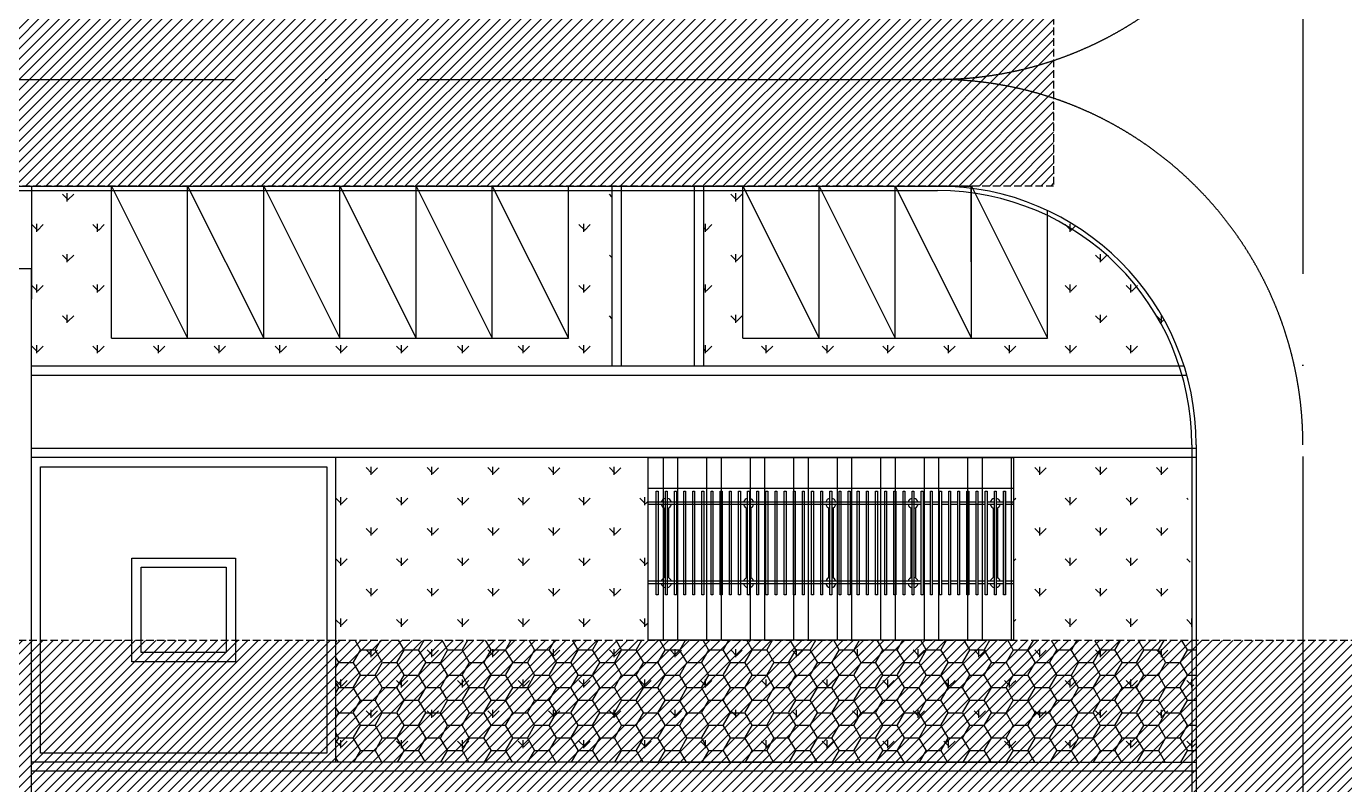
# Model space of a CAD drawing. Header units: millimetres. Extents: x 36720183 to 38160956, y 58934012 to 60388477.
# Drawn here: x 37480846 to 37524127, y 59388587 to 59413485 of the extents above; entities that cross this region are included whole.
import ezdxf

# ---------------------------------------------------------------- set-up
doc = ezdxf.new("R2010")
doc.units = ezdxf.units.MM
doc.header["$LTSCALE"] = 1000
doc.header["$MEASUREMENT"] = 0
doc.linetypes.add('ACAD_ISO04W100', pattern=[30, 24, -3, 0, -3])
doc.linetypes.add('DASH', pattern=[0.35, 0.25, -0.1])
for name, color, linetype in [('@ 绿化', 8, 'Continuous'), ('@YL', 2, 'Continuous'), ('@YL-铺装', 6, 'Continuous'), ('@园建', 1, 'Continuous'), ('@扑救面填充', 8, 'Continuous'), ('@植草板', 8, 'Continuous'), ('DL_道路中线_支路网_', 4, 'ACAD_ISO04W100'), ('DL_道路红线_支路网_', 1, 'Continuous'), ('DOTE', 1, 'Continuous'), ('扑救面', 2, 'Continuous'), ('车位', 40, 'Continuous')]:
    doc.layers.add(name, color=color, linetype=linetype)
pattern_1 = [(90, (0, 1000.3), (-997.795475, 997.795475), [264.58066, -1731.01015]), (45, (0, 1000.3), (-997.796155, 997.796155), [264.58066, -1146.51615]), (135, (0, 1000.3), (-997.796155, -997.796155), [264.58066, -1146.51615])]
pattern_2 = [(45, (0, 0), (-168.3798023, 168.3798023), [])]
pattern_3 = [(90, (0, 0), (-997.795475, 997.795475), [264.58066, -1731.01015]), (45, (0, 0), (-997.796155, 997.796155), [264.58066, -1146.51615]), (135, (0, 0), (-997.796155, -997.796155), [264.58066, -1146.51615])]
pattern_4 = [(0, (0, 1000.3), (714.375, 412.4445), [476.25, -952.5]), (120, (0, 1000.3), (-714.3749147, 412.4446478), [476.25, -952.5]), (60, (0, 1000.3), (8.53e-05, 824.8891478), [-952.5, 476.25])]

# ---------------------------------------------------------------- blocks, each defined once
blk = doc.blocks.new('车位')
at = {"layer": '车位'}
for p, q in [((2126015, 462726), (2126015, 465226)), ((2131015, 465226), (2126015, 465226)), ((2131015, 462726), (2131015, 465226)), ((2131015, 462726), (2126015, 462726))]:
    blk.add_line(p, q, dxfattribs=at)
blk.add_lwpolyline([(2126015, 462726), (2131015, 465226)], dxfattribs=at)
blk = doc.blocks.new('hj')
at = {"layer": '@YL-铺装', "color": 2, "ltscale": 0.5}
for points in [[(3840, 2600), (-5130, 2600)], [(-5130, 2520), (-5130, 2600)], [(4140, 2600), (3900, 2600)], [(4440, 2600), (4200, 2600)], [(4740, 2600), (4500, 2600)], [(5040, 2600), (4800, 2600)], [(5340, 2600), (5100, 2600)], [(5640, 2600), (5400, 2600)], [(5940, 2600), (5700, 2600)], [(6240, 2600), (6000, 2600)], [(6540, 2600), (6300, 2600)], [(6870, 2600), (6600, 2600)], [(3840, 2520), (-5130, 2520)], [(4140, 2520), (3900, 2520)], [(4440, 2520), (4200, 2520)], [(4740, 2520), (4500, 2520)], [(5040, 2520), (4800, 2520)], [(5340, 2520), (5100, 2520)], [(5940, 2520), (5400, 2520)], [(6240, 2520), (6000, 2520)], [(6540, 2520), (6300, 2520)], [(6870, 2520), (6600, 2520)], [(3840, 0), (-5130, 0)], [(3840, -80), (-5130, -80)], [(4140, 0), (3900, 0)], [(4140, -80), (3900, -80)], [(4440, 0), (4200, 0)], [(4440, -80), (4200, -80)], [(4740, 0), (4500, 0)], [(4740, -80), (4500, -80)], [(5040, 0), (4800, 0)], [(5040, -80), (4800, -80)], [(5340, 0), (5100, 0)], [(5340, -80), (5100, -80)], [(5640, 0), (5400, 0)], [(5640, -80), (5400, -80)], [(5940, 0), (5700, 0)], [(5940, -80), (5700, -80)], [(6240, 0), (6000, 0)], [(6240, -80), (6000, -80)], [(6540, 0), (6300, 0)], [(6540, -80), (6300, -80)], [(6870, 0), (6600, 0)], [(6870, -80), (6600, -80)]]:
    blk.add_lwpolyline(points, dxfattribs=at)
at = {"layer": '@YL-铺装', "color": 8, "ltscale": 0.5}
for points in [[(-4860, 2960), (-4800, 2960), (-4800, -440), (-4860, -440), (-4860, 2960)], [(-4560, 2960), (-4500, 2960), (-4500, -440), (-4560, -440), (-4560, 2960)], [(-4260, 2960), (-4200, 2960), (-4200, -440), (-4260, -440), (-4260, 2960)], [(-4260, 2960), (-4200, 2960), (-4200, -440), (-4260, -440), (-4260, 2960)], [(-3960, 2960), (-3900, 2960), (-3900, -440), (-3960, -440), (-3960, 2960)], [(-3660, 2960), (-3600, 2960), (-3600, -440), (-3660, -440), (-3660, 2960)], [(-3660, 2960), (-3600, 2960), (-3600, -440), (-3660, -440), (-3660, 2960)], [(-3360, 2960), (-3300, 2960), (-3300, -440), (-3360, -440), (-3360, 2960)], [(-3060, 2960), (-3000, 2960), (-3000, -440), (-3060, -440), (-3060, 2960)], [(-3060, 2960), (-3000, 2960), (-3000, -440), (-3060, -440), (-3060, 2960)], [(-2760, 2960), (-2700, 2960), (-2700, -440), (-2760, -440), (-2760, 2960)], [(-2460, 2960), (-2400, 2960), (-2400, -440), (-2460, -440), (-2460, 2960)], [(-2160, 2960), (-2100, 2960), (-2100, -440), (-2160, -440), (-2160, 2960)], [(-1860, 2960), (-1800, 2960), (-1800, -440), (-1860, -440), (-1860, 2960)], [(-1860, 2960), (-1800, 2960), (-1800, -440), (-1860, -440), (-1860, 2960)], [(-1560, 2960), (-1500, 2960), (-1500, -440), (-1560, -440), (-1560, 2960)], [(-1260, 2960), (-1200, 2960), (-1200, -440), (-1260, -440), (-1260, 2960)], [(-1260, 2960), (-1200, 2960), (-1200, -440), (-1260, -440), (-1260, 2960)], [(-960, 2960), (-900, 2960), (-900, -440), (-960, -440), (-960, 2960)], [(-660, 2960), (-600, 2960), (-600, -440), (-660, -440), (-660, 2960)], [(-660, 2960), (-600, 2960), (-600, -440), (-660, -440), (-660, 2960)], [(-360, 2960), (-300, 2960), (-300, -440), (-360, -440), (-360, 2960)], [(-60, 2960), (0, 2960), (0, -440), (-60, -440), (-60, 2960)], [(240, 2960), (300, 2960), (300, -440), (240, -440), (240, 2960)], [(540, 2960), (600, 2960), (600, -440), (540, -440), (540, 2960)], [(540, 2960), (600, 2960), (600, -440), (540, -440), (540, 2960)], [(840, 2960), (900, 2960), (900, -440), (840, -440), (840, 2960)], [(1140, 2960), (1200, 2960), (1200, -440), (1140, -440), (1140, 2960)], [(1140, 2960), (1200, 2960), (1200, -440), (1140, -440), (1140, 2960)], [(1440, 2960), (1500, 2960), (1500, -440), (1440, -440), (1440, 2960)], [(1740, 2960), (1800, 2960), (1800, -440), (1740, -440), (1740, 2960)], [(1740, 2960), (1800, 2960), (1800, -440), (1740, -440), (1740, 2960)], [(2040, 2960), (2100, 2960), (2100, -440), (2040, -440), (2040, 2960)], [(2340, 2960), (2400, 2960), (2400, -440), (2340, -440), (2340, 2960)], [(2640, 2960), (2700, 2960), (2700, -440), (2640, -440), (2640, 2960)], [(2940, 2960), (3000, 2960), (3000, -440), (2940, -440), (2940, 2960)], [(2940, 2960), (3000, 2960), (3000, -440), (2940, -440), (2940, 2960)], [(3240, 2960), (3300, 2960), (3300, -440), (3240, -440), (3240, 2960)], [(3540, 2960), (3600, 2960), (3600, -440), (3540, -440), (3540, 2960)], [(3540, 2960), (3600, 2960), (3600, -440), (3540, -440), (3540, 2960)], [(3840, 2960), (3900, 2960), (3900, -440), (3840, -440), (3840, 2960)], [(4140, 2960), (4200, 2960), (4200, -440), (4140, -440), (4140, 2960)], [(4140, 2960), (4200, 2960), (4200, -440), (4140, -440), (4140, 2960)], [(4440, 2960), (4500, 2960), (4500, -440), (4440, -440), (4440, 2960)], [(4740, 2960), (4800, 2960), (4800, -440), (4740, -440), (4740, 2960)], [(5040, 2960), (5100, 2960), (5100, -440), (5040, -440), (5040, 2960)], [(5340, 2960), (5400, 2960), (5400, -440), (5340, -440), (5340, 2960)], [(5340, 2960), (5400, 2960), (5400, -440), (5340, -440), (5340, 2960)], [(5640, 2960), (5700, 2960), (5700, -440), (5640, -440), (5640, 2960)], [(5940, 2960), (6000, 2960), (6000, -440), (5940, -440), (5940, 2960)], [(5940, 2960), (6000, 2960), (6000, -440), (5940, -440), (5940, 2960)], [(6240, 2960), (6300, 2960), (6300, -440), (6240, -440), (6240, 2960)], [(6240, 2960), (6300, 2960), (6300, -440), (6240, -440), (6240, 2960)], [(6540, 2960), (6600, 2960), (6600, -440), (6540, -440), (6540, 2960)]]:
    blk.add_lwpolyline(points, dxfattribs=at)
at = {"layer": '@YL-铺装', "color": 3, "ltscale": 0.5}
for points in [[(-4605, 2407), (-4605, 113)], [(-4455, 2407), (-4455, 113)], [(-1905, 2407), (-1905, 113)], [(-1755, 2407), (-1755, 113)], [(795, 2407), (795, 113)], [(945, 2407), (945, 113)], [(3495, 2407), (3495, 113)], [(3645, 2407), (3645, 113)], [(6195, 2407), (6195, 113)], [(6345, 2407), (6345, 113)]]:
    blk.add_lwpolyline(points, dxfattribs=at)
at = {"layer": '@YL-铺装', "color": 6, "ltscale": 0.5}
for points in [[(-5130, -80), (-5130, 0)], [(6870, 0), (6870, -80)]]:
    blk.add_lwpolyline(points, dxfattribs=at)
at = {"layer": '@YL-铺装', "color": 3, "ltscale": 0.5}
for centre, start, end in [((-4530, 2560), 100.1642, 166.391), ((-4530, 2560), 13.609, 79.8358), ((-1830, 2560), 100.1642, 166.391), ((-1830, 2560), 13.609, 79.8358), ((870, 2560), 100.1642, 166.391), ((870, 2560), 13.609, 79.8358), ((3570, 2560), 100.1642, 166.391), ((3570, 2560), 13.609, 79.8358), ((6270, 2560), 100.1642, 166.391), ((6270, 2560), 13.609, 79.8358), ((-4530, 2560), 193.609, 259.8358), ((-4530, 2560), 280.1642, 346.391), ((-1830, 2560), 193.609, 259.8358), ((-1830, 2560), 280.1642, 346.391), ((870, 2560), 193.609, 259.8358), ((870, 2560), 280.1642, 346.391), ((3570, 2560), 193.609, 259.8358), ((3570, 2560), 280.1642, 346.391), ((6270, 2560), 193.609, 259.8358), ((6270, 2560), 280.1642, 346.391), ((-4530, -40), 100.1642, 166.391), ((-4530, -40), 13.609, 79.8358), ((-1830, -40), 100.1642, 166.391), ((-1830, -40), 13.609, 79.8358), ((870, -40), 100.1642, 166.391), ((870, -40), 13.609, 79.8358), ((3570, -40), 100.1642, 166.391), ((3570, -40), 13.609, 79.8358), ((6270, -40), 100.1642, 166.391), ((6270, -40), 13.609, 79.8358), ((-4530, -40), 193.609, 259.8358), ((-4530, -40), 280.1642, 346.391), ((-1830, -40), 193.609, 259.8358), ((-1830, -40), 280.1642, 346.391), ((870, -40), 193.609, 259.8358), ((870, -40), 280.1642, 346.391), ((3570, -40), 193.609, 259.8358), ((3570, -40), 280.1642, 346.391), ((6270, -40), 193.609, 259.8358), ((6270, -40), 280.1642, 346.391)]:
    blk.add_arc(centre, 170, start, end, dxfattribs=at)
at = {"layer": 'DOTE', "color": 8, "linetype": 'ByBlock'}
for points in [[(6540, -440), (6540, 2960)], [(6600, -440), (6600, 2960)]]:
    blk.add_lwpolyline(points, dxfattribs=at)
at = {"layer": 'DOTE', "color": 1}
blk.add_lwpolyline([(6870, 2520), (6870, 2600)], dxfattribs=at)

msp = doc.modelspace()

# ---------------------------------------------------------------- hatches: boundary and pattern name
at = {"layer": '@ 绿化', "linetype": 'Continuous'}
h = msp.add_hatch(dxfattribs=at)
h.set_pattern_fill('GRASS', color=256, scale=500, style=0)
h.set_pattern_definition(pattern_3)
h.paths.add_polyline_path([(37481010, 59408243), (37481010, 59406243), (37481010, 59402324), (37500072, 59402324), (37500072, 59408243), (37498640, 59408243), (37498640, 59403243), (37483640, 59403243), (37483640, 59408243)])
h = msp.add_hatch(dxfattribs=at)
h.set_pattern_fill('GRASS', color=256, scale=500, style=0)
h.set_pattern_definition(pattern_3)
edge = h.paths.add_edge_path()
edge.add_line((37503072, 59408243), (37504371, 59408243))
edge.add_line((37504371, 59408243), (37504371, 59403243))
edge.add_line((37504371, 59403243), (37514371, 59403243))
edge.add_line((37514371, 59403243), (37514371, 59407436))
edge.add_arc((37510590, 59399596), 8704, 18.2647, 64.2566, ccw=False)
edge.add_line((37518856, 59402324), (37503072, 59402324))
edge.add_line((37503072, 59402324), (37503072, 59408243))
h = msp.add_hatch(dxfattribs=at)
h.set_pattern_fill('GRASS', color=256, scale=500, style=0)
h.set_pattern_definition(pattern_1)
h.paths.add_polyline_path([(37491010, 59399324), (37501257, 59399324), (37501257, 59389324), (37491010, 59389324)])
h = msp.add_hatch(dxfattribs=at)
h.set_pattern_fill('GRASS', color=256, scale=500, style=0)
h.set_pattern_definition(pattern_1)
h.paths.add_polyline_path([(37513257, 59399024), (37518957, 59399024), (37519257, 59389024), (37513257, 59389024)])
h = msp.add_hatch(dxfattribs=at)
h.set_pattern_fill('GRASS', color=256, scale=500, style=0)
h.set_pattern_definition(pattern_1)
h.paths.add_polyline_path([(37501257, 59393326), (37513257, 59393326), (37513257, 59389324), (37501257, 59389324)])
at = {"layer": '@YL'}
h = msp.add_hatch(dxfattribs=at)
h.set_pattern_fill('ANSI32', color=8, scale=300, angle=45)
h.set_pattern_definition([(90, (-1500, 1000.3), (-1428.75, 2e-13), []), (90, (-1023.7, 1476.6), (-1428.75, 2e-13), [])])
h.paths.add_polyline_path([(37501257, 59399324), (37513257, 59399324), (37513257, 59393326), (37501257, 59393326)])
at = {"layer": '@扑救面填充'}
h = msp.add_hatch(dxfattribs=at)
h.set_pattern_fill('ANSI31', color=256, scale=150)
h.set_pattern_definition(pattern_2)
h.paths.add_polyline_path([(37514572, 59408242), (37453972, 59408242), (37453972, 59416243), (37514572, 59416243)])
h = msp.add_hatch(dxfattribs=at)
h.set_pattern_fill('ANSI31', color=256, scale=150)
h.set_pattern_definition(pattern_2)
h.paths.add_polyline_path([(37411630, 59341997), (37456181, 59341997), (37456181, 59385324), (37601587, 59385324), (37601584, 59393323), (37448181, 59393325), (37448181, 59349997), (37411630, 59349997)])
at = {"layer": '@植草板'}
h = msp.add_hatch(dxfattribs=at)
h.set_pattern_fill('HONEY', color=8, scale=300)
h.set_pattern_definition(pattern_4)
h.paths.add_polyline_path([(37491010, 59393326), (37501257, 59393326), (37501257, 59389324), (37491010, 59389324)])
h = msp.add_hatch(dxfattribs=at)
h.set_pattern_fill('HONEY', color=8, scale=300)
h.set_pattern_definition(pattern_4)
h.paths.add_polyline_path([(37501257, 59393326), (37513257, 59393326), (37513257, 59389324), (37501257, 59389324)])
h = msp.add_hatch(dxfattribs=at)
h.set_pattern_fill('HONEY', color=8, scale=300)
h.set_pattern_definition(pattern_4)
h.paths.add_polyline_path([(37513257, 59393325), (37519257, 59393325), (37519257, 59389324), (37513257, 59389324)])

# ---------------------------------------------------------------- linework, layer by layer
at = {"layer": '@YL'}
for points in [[(37481010, 59408243), (37481010, 59404524)], [(37500072, 59408243), (37500072, 59402324)], [(37503072, 59408243), (37503072, 59402324)], [(37518856, 59402324), (37481010, 59402324)], [(37505757, 59402324), (37481010, 59402324)], [(37519257, 59399324), (37481010, 59399324)], [(37481010, 59389324), (37481010, 59399324)], [(37491010, 59389324), (37491010, 59399324)], [(37501257, 59398324), (37513257, 59398324)], [(37513257, 59389324), (37481010, 59389324)], [(37505757, 59389324), (37481010, 59389324)], [(37501257, 59389324), (37519257, 59389324)]]:
    msp.add_lwpolyline(points, dxfattribs=at)
at = {"layer": '@YL', "color": 8}
for points in [[(37500372, 59408243), (37500372, 59402324)], [(37502772, 59408243), (37502772, 59402324)], [(37518945, 59402024), (37481010, 59402024)], [(37519257, 59399624), (37481010, 59399624)], [(37519257, 59389024), (37481010, 59389024)]]:
    msp.add_lwpolyline(points, dxfattribs=at)
at = {"layer": '@YL'}
for points in [[(37468010, 59405525), (37468010, 59383125), (37481010, 59383125), (37481010, 59405525)], [(37501257, 59399324), (37513257, 59399324), (37513257, 59393326), (37501257, 59393326)]]:
    msp.add_lwpolyline(points, close=True, dxfattribs=at)
at = {"layer": '@YL', "color": 8}
for points in [[(37481310, 59399024), (37490710, 59399024), (37490710, 59389624), (37481310, 59389624)], [(37484310, 59396024), (37487710, 59396024), (37487710, 59392624), (37484310, 59392624)], [(37484610, 59395724), (37487410, 59395724), (37487410, 59392924), (37484610, 59392924)]]:
    msp.add_lwpolyline(points, close=True, dxfattribs=at)
at = {"layer": 'DL_道路中线_支路网_', "color": 8}
for p, q in [((37522757, 59459357), (37522760, 59332946, 0)), ((37463681, 59411743, 0), (37510757, 59411743, 0))]:
    msp.add_line(p, q, dxfattribs=at)
for centre, start, end in [((37510757, 59423743, 0), 269.9993, 0), ((37510757, 59399743, 0), 0, 89.9998)]:
    msp.add_arc(centre, 12000, start, end, dxfattribs=at)
at = {"layer": 'DL_道路红线_支路网_', "color": 4}
for p, q in [((37463681, 59408243), (37510757, 59408242)), ((37463681, 59408243), (37510757, 59408242)), ((37519257, 59399743), (37519257, 59333216))]:
    msp.add_line(p, q, dxfattribs=at)
at = {"layer": 'DL_道路红线_支路网_', "color": 8}
for p, q in [((37463681, 59408093), (37510757, 59408093)), ((37519107, 59399743), (37519107, 59333216))]:
    msp.add_line(p, q, dxfattribs=at)
at = {"layer": 'DL_道路红线_支路网_', "color": 4}
msp.add_arc((37510757, 59399743, 0), 8500, 0, 89.9998, dxfattribs=at)
at = {"layer": 'DL_道路红线_支路网_', "color": 8}
msp.add_arc((37510757, 59399743, 0), 8350, 0, 89.9998, dxfattribs=at)
at = {"layer": '扑救面', "color": 8, "linetype": 'DASH'}
msp.add_lwpolyline([(37514572, 59408242), (37453972, 59408242), (37453972, 59416243), (37514572, 59416243)], close=True, dxfattribs=at)
msp.add_lwpolyline([(37411630, 59341997), (37456181, 59341997), (37456181, 59385324), (37601587, 59385324), (37601584, 59393323), (37448181, 59393325), (37448181, 59349997), (37411630, 59349997), (37411630, 59341997)], dxfattribs=at)
at = {"layer": '车位'}
for p, q in [((37511871, 59403243), (37511871, 59408242)), ((37514371, 59403243), (37514371, 59407436, 0)), ((37511871, 59403243), (37514371, 59403243))]:
    msp.add_line(p, q, dxfattribs=at)
at = {"layer": '车位', "elevation": 0}
msp.add_lwpolyline([(37511871, 59408242), (37514371, 59403243)], dxfattribs=at)

# ---------------------------------------------------------------- block references
at = {"layer": '@园建'}
msp.add_blockref('hj', (37506387, 59395264), dxfattribs=at)
at = {"layer": '车位'}
for p, rotation in [((37020881, 61534251), 270.0008743266418), ((37023381, 61534251), 270.0008743266418), ((37025881, 61534251), 270.0008743266418), ((37028381, 61534251), 270.0008743266418), ((37030881, 61534251), 270.0008743266418), ((37033381, 61534251), 270.0008743266418), ((37041612, 61534251), 270.0008743265897), ((37044112, 61534251), 270.0008743265897), ((37046612, 61534251), 270.0008743265897)]:
    msp.add_blockref('车位', p, dxfattribs=dict(at, rotation=rotation))

doc.saveas('drawing.dxf')
